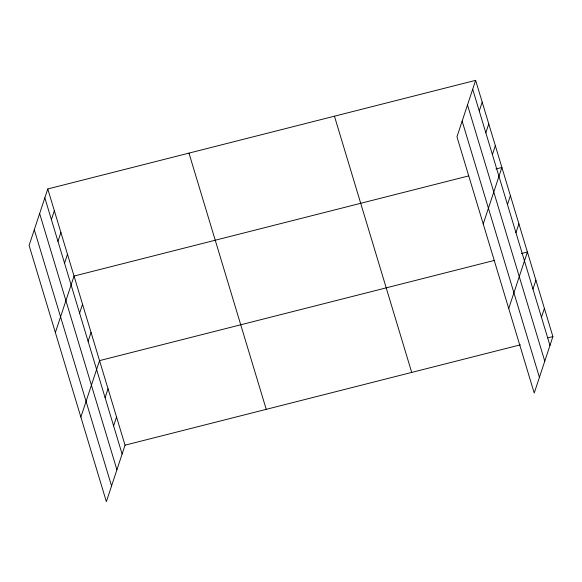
<?xml version="1.0" encoding="UTF-8"?>
<svg xmlns="http://www.w3.org/2000/svg" width="582" height="582" viewBox="0 0 582 582"><rect width="100%" height="100%" fill="white"/><g stroke="black" fill="none" stroke-linecap="round" stroke-linejoin="round"><path stroke-width="0.87" d="M47.775 188.954L29.1 245.422L106.368 501.648L125.043 445.179L47.775 188.954L475.632 80.352L552.9 336.578L534.225 393.046L456.957 136.821L475.632 80.352M51.405 219.618L54.344 210.728M57.974 241.392L60.914 232.509M64.544 263.173L67.476 254.29M55.37 332.54L74.045 276.064L468.532 175.939M79.61 313.138L82.549 304.255M88.108 341.321L91.047 332.438M80.869 417.09L99.544 360.622L494.031 260.496M105.109 397.695L108.041 388.805M113.606 425.879L116.546 416.996M479.262 111.017L482.202 102.134M485.832 132.798L488.771 123.908M492.394 154.572L495.333 145.689M483.227 223.939L501.902 167.47L495.915 168.991M507.468 204.537L510.399 195.654M515.965 232.727L518.904 223.837M508.726 308.496L527.401 252.021L521.414 253.541M532.959 289.094L535.898 280.211M541.464 317.277L544.403 308.395M125.043 445.179L520.381 344.835M547.764 337.88L552.9 336.578M472.693 89.235L549.961 345.468M467.499 104.942L544.767 361.167M462.152 121.121L539.419 377.347M334.439 116.189L411.707 372.415M188.968 153.11L266.236 409.342M44.836 197.836L122.104 454.062M39.641 213.536L116.909 469.769M34.294 229.715L111.562 485.948"/></g></svg>
